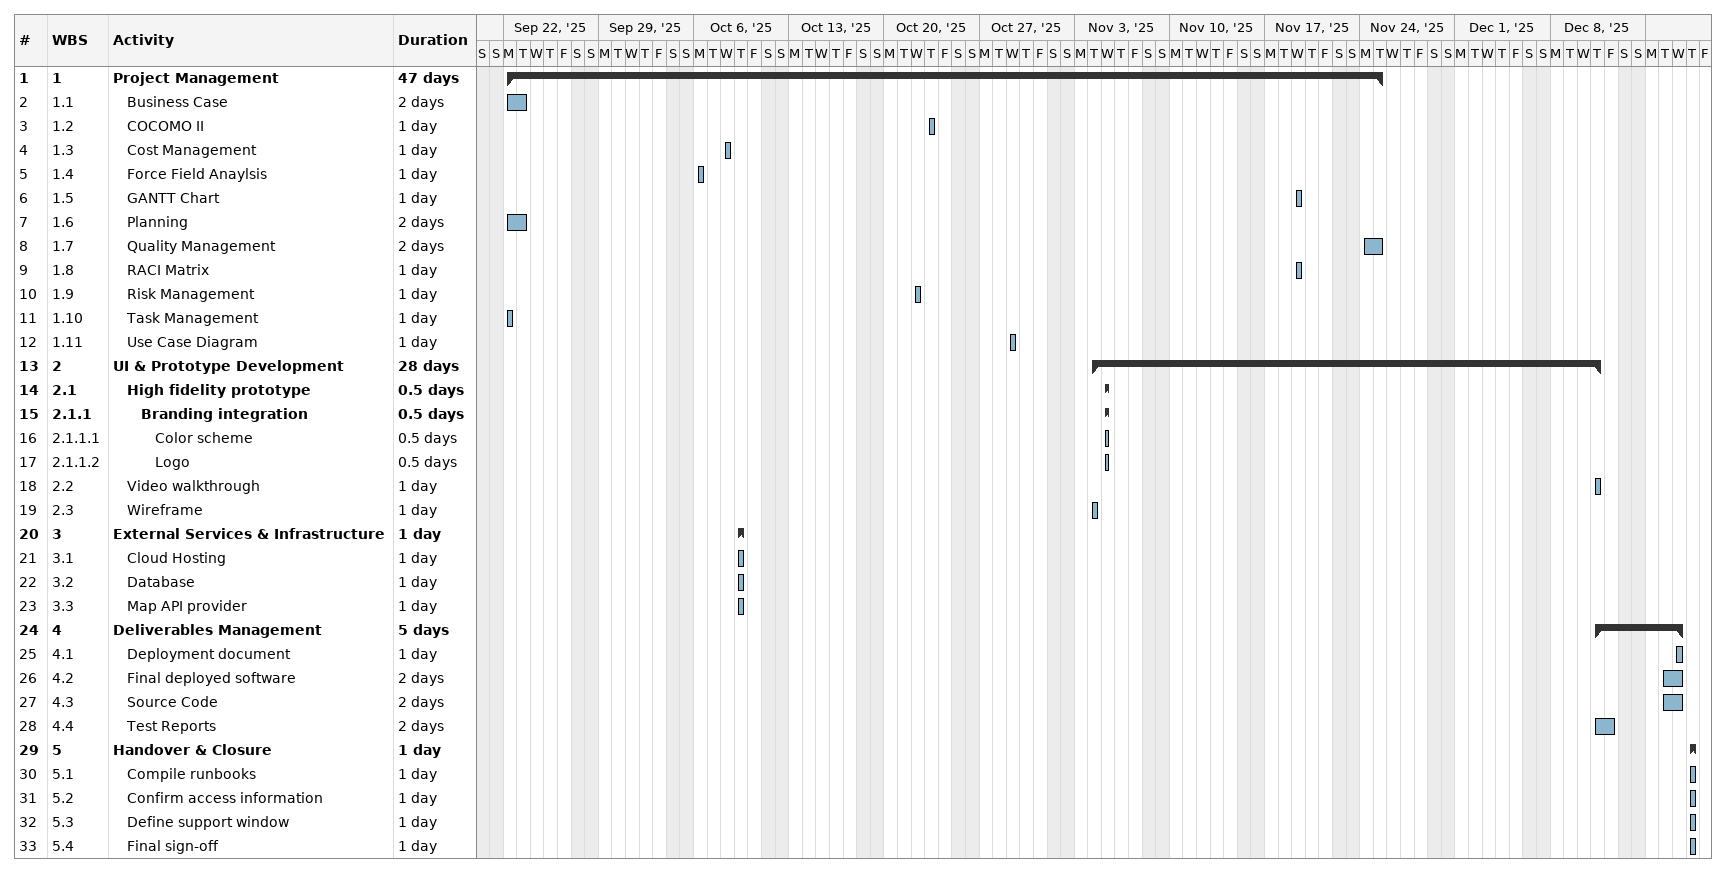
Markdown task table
| ID | WBS | Task | Duration | Start | Finish |
|---|---|---|---|---|---|
| 1 | 1 | **Project Management** | 47d | 2025-09-22 | 2025-11-25 |
| 2 | 1.1 | Business Case | 2d | 2025-09-22 | 2025-09-23 |
| 3 | 1.2 | COCOMO II | 1d | 2025-10-23 | 2025-10-23 |
| 4 | 1.3 | Cost Management | 1d | 2025-10-08 | 2025-10-08 |
| 5 | 1.4 | Force Field Anaylsis | 1d | 2025-10-06 | 2025-10-06 |
| 6 | 1.5 | GANTT Chart | 1d | 2025-11-19 | 2025-11-19 |
| 7 | 1.6 | Planning | 2d | 2025-09-22 | 2025-09-23 |
| 8 | 1.7 | Quality Management | 2d | 2025-11-24 | 2025-11-25 |
| 9 | 1.8 | RACI Matrix | 1d | 2025-11-19 | 2025-11-19 |
| 10 | 1.9 | Risk Management | 1d | 2025-10-22 | 2025-10-22 |
| 11 | 1.10 | Task Management | 1d | 2025-09-22 | 2025-09-22 |
| 12 | 1.11 | Use Case Diagram | 1d | 2025-10-29 | 2025-10-29 |
| 13 | 2 | **UI & Prototype Development** | 28d | 2025-11-04 | 2025-12-11 |
| 14 | 2.1 | **High fidelity prototype** | 0.5d | 2025-11-05 | 2025-11-05 |
| 15 | 2.1.1 | **Branding integration** | 0.5d | 2025-11-05 | 2025-11-05 |
| 16 | 2.1.1.1 | Color scheme | 0.5d | 2025-11-05 | 2025-11-05 |
| 17 | 2.1.1.2 | Logo | 0.5d | 2025-11-05 | 2025-11-05 |
| 18 | 2.2 | Video walkthrough | 1d | 2025-12-11 | 2025-12-11 |
| 19 | 2.3 | Wireframe | 1d | 2025-11-04 | 2025-11-04 |
| 20 | 3 | **External Services & Infrastructure** | 1d | 2025-10-09 | 2025-10-09 |
| 21 | 3.1 | Cloud Hosting | 1d | 2025-10-09 | 2025-10-09 |
| 22 | 3.2 | Database | 1d | 2025-10-09 | 2025-10-09 |
| 23 | 3.3 | Map API provider | 1d | 2025-10-09 | 2025-10-09 |
| 24 | 4 | **Deliverables Management** | 5d | 2025-12-11 | 2025-12-17 |
| 25 | 4.1 | Deployment document | 1d | 2025-12-17 | 2025-12-17 |
| 26 | 4.2 | Final deployed software | 2d | 2025-12-16 | 2025-12-17 |
| 27 | 4.3 | Source Code | 2d | 2025-12-16 | 2025-12-17 |
| 28 | 4.4 | Test Reports | 2d | 2025-12-11 | 2025-12-12 |
| 29 | 5 | **Handover & Closure** | 1d | 2025-12-18 | 2025-12-18 |
| 30 | 5.1 | Compile runbooks | 1d | 2025-12-18 | 2025-12-18 |
| 31 | 5.2 | Confirm access information | 1d | 2025-12-18 | 2025-12-18 |
| 32 | 5.3 | Define support window | 1d | 2025-12-18 | 2025-12-18 |
| 33 | 5.4 | Final sign-off | 1d | 2025-12-18 | 2025-12-18 |
